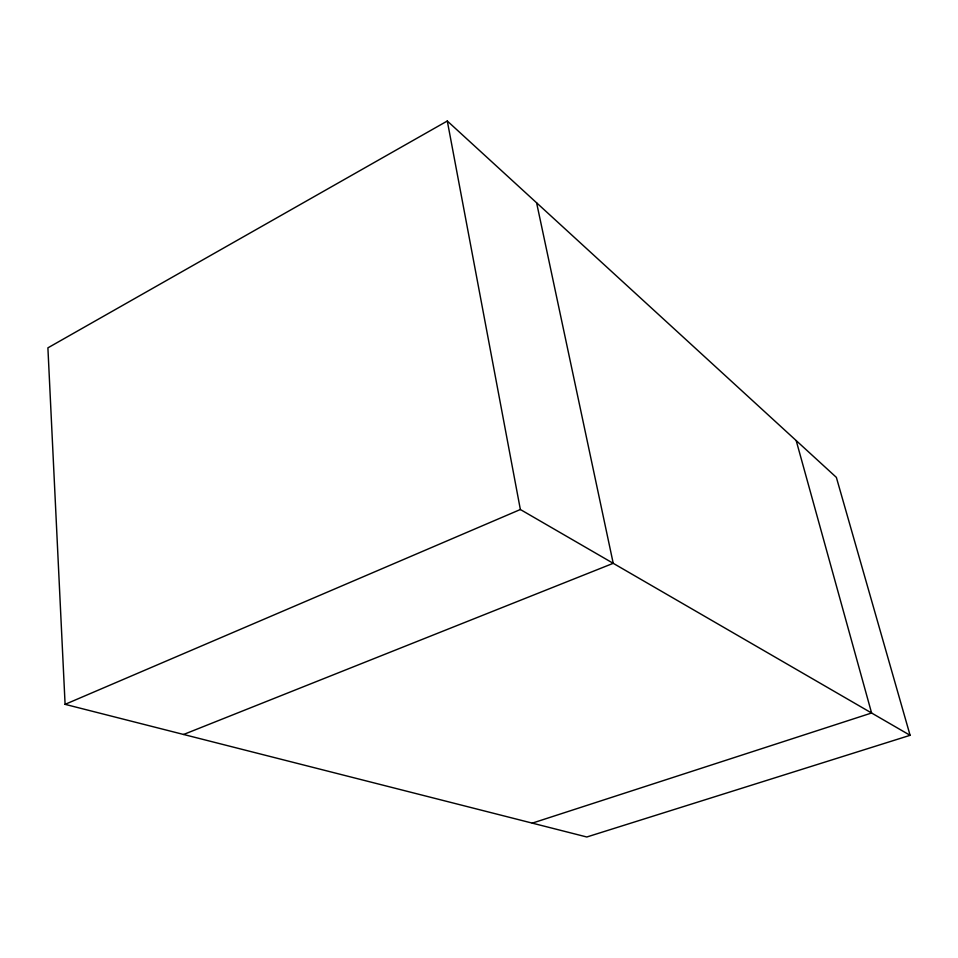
<?xml version="1.0" encoding="UTF-8"?>
<svg xmlns="http://www.w3.org/2000/svg" width="958" height="958" viewBox="0 0 958 958"><rect width="100%" height="100%" fill="white"/><g stroke="black" fill="none" stroke-linecap="round" stroke-linejoin="round"><path stroke-width="1.44" d="M447.302 121.007L47.9 347.85L65.096 704.346L586.811 836.993L910.1 735.313L836.358 477.371L447.302 121.007L520.362 509.512L910.1 735.313M65.096 704.346L520.362 509.512M183.589 734.475L613.228 563.316L536.6 202.797M532.289 823.126L871.588 713.003L796.194 440.584"/></g></svg>
